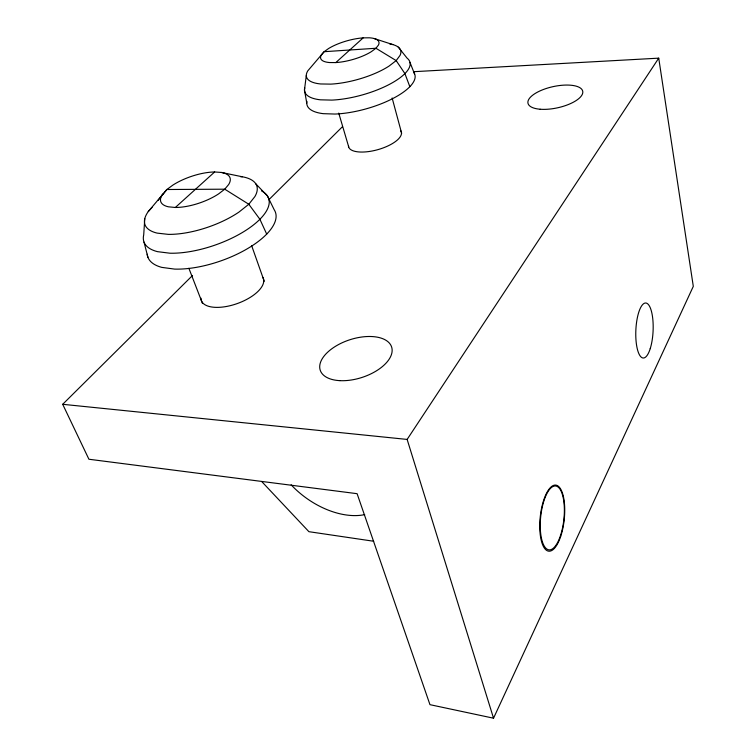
<?xml version="1.0" encoding="UTF-8"?>
<svg xmlns="http://www.w3.org/2000/svg" width="756" height="756" viewBox="0 0 756 756"><rect width="100%" height="100%" fill="white"/><g stroke="black" fill="none" stroke-linecap="round" stroke-linejoin="round"><path stroke-width="1.13" d="M144.774 218.673L143.706 234.955A66.027 26.498 -19.2 0 0 157.522 251.663L169.958 253.213A66.027 26.498 -19.2 0 0 248.091 228.87A66.027 26.498 -19.2 0 0 261.604 190.966M306.293 75.524L304.47 89.973L306.775 103.175M192.553 275.449L62.701 404.299L88.915 459.242L357.106 493.687L429.966 704.668L493.536 718.2L693.299 286.373L658.731 58.155L413.466 71.707M493.536 718.2L407.134 439.425L658.731 58.155M158.004 200.463L166.859 189.51L173.029 184.993A36.619 13.91 -19 0 1 214.647 171.971L221.413 172.453L242.336 176.781A59.176 23.115 -19.1 0 1 254.866 196.607L248.809 204.252L239.019 212.03A59.176 23.115 -19.1 0 1 168.248 234.369L157.144 233.113A59.176 23.115 -19.1 0 1 148.252 211.576L166.859 189.51L224.749 189.189L248.809 204.252L259.894 219.268L266.698 234.086M148.252 211.576L152.032 207.437M268.786 199.801L342.506 126.649M162.701 194.056A36.619 13.91 -19 0 0 168.512 206.823L175.335 207.475L214.647 171.971M335.806 62.578L363.173 37.866L369.353 37.8A30.24 9.781 -15.7 0 1 378.406 45.124L375.93 48.261L371.48 51.569A30.24 9.781 -15.7 0 1 335.806 62.578L329.55 62.55A30.24 9.781 -15.7 0 1 321.423 54.819L324.126 51.701L328.652 48.488A30.24 9.781 -15.7 0 1 363.173 37.866M240.493 176.687L242.336 176.781M62.701 404.299L407.134 439.425M373.672 541.249L308.911 531.685L261.661 481.487M374.258 38.556L392.827 44.585M255.774 183.793L267.426 195.955L274.182 209.714A67.624 27.84 -19.3 0 1 248.119 248.28A67.624 27.84 -19.3 0 1 174.608 269.098L161.822 267.388A67.624 27.84 -19.3 0 1 147.212 254.205M398.28 47.118L407.125 58.184A54.64 18.711 -15.7 0 1 391.532 83.226A54.64 18.711 -15.7 0 1 331.856 100.104L320.45 99.82A54.64 18.711 -15.7 0 1 304.734 87.894M409.988 62.408L414.959 74.967A56.02 19.703 -15.7 0 1 390.512 99.697A56.02 19.703 -15.7 0 1 334.955 114.052L323.237 113.665A56.02 19.703 -15.7 0 1 306.945 101.37M188.877 268.285L202.476 303.43M409.846 86.694L404.904 73.606L396.182 60.603L375.93 48.261L324.126 51.701L307.824 70.809A48.913 16.292 -15.7 0 0 320.62 83.963L330.797 84.124A48.913 16.292 -15.7 0 0 389.056 66.074L396.182 60.603L400.037 55.396A48.913 16.292 -15.7 0 0 389.68 43.886M251.701 245.813L264.241 281.279M338.745 113.098L348.743 147.014M392.137 97.987L401.663 133.311M144.027 242.128L147.911 257.286M221.413 172.453A36.619 13.91 -19 0 1 228.624 184.568L224.749 189.189L218.635 193.867A36.619 13.91 -19 0 1 175.335 207.475M413.598 72.151A56.02 19.703 -15.7 0 1 414.657 73.984M364.704 514.628A65.829 40.909 35.8 0 1 291.126 484.813M400.671 130.675A27.386 10.612 -15.7 0 1 378.718 149.404A27.386 10.612 -15.7 0 1 348.469 146.078M262.861 277.386A32.905 14.865 -19.7 0 1 235.985 304.006A32.905 14.865 -19.7 0 1 200.983 298.176M650.226 348.639A27.537 8.628 -87.4 0 0 647.278 303.534A27.537 8.628 -87.4 0 0 635.938 339.387A27.537 8.628 -87.4 0 0 650.226 348.639M560.631 536.571A33.236 12.068 -84 0 0 556.038 485.135A33.236 12.068 -84 0 0 540.03 532.706A33.236 12.068 -84 0 0 560.631 536.571M560.451 535.72A32.102 11.671 -84.1 0 0 555.962 486.042A32.102 11.671 -84.1 0 0 540.521 532.007A32.102 11.671 -84.1 0 0 560.451 535.72M540.143 109.233A28.019 10.82 -12.4 0 0 582.753 92.837A28.019 10.82 -12.4 0 0 543.139 89.595A28.019 10.82 -12.4 0 0 540.143 109.233M339.964 380.655A37.535 19.798 -18 0 0 392.062 348.979A37.535 19.798 -18 0 0 335.768 346.144A37.535 19.798 -18 0 0 339.964 380.655"/></g></svg>
